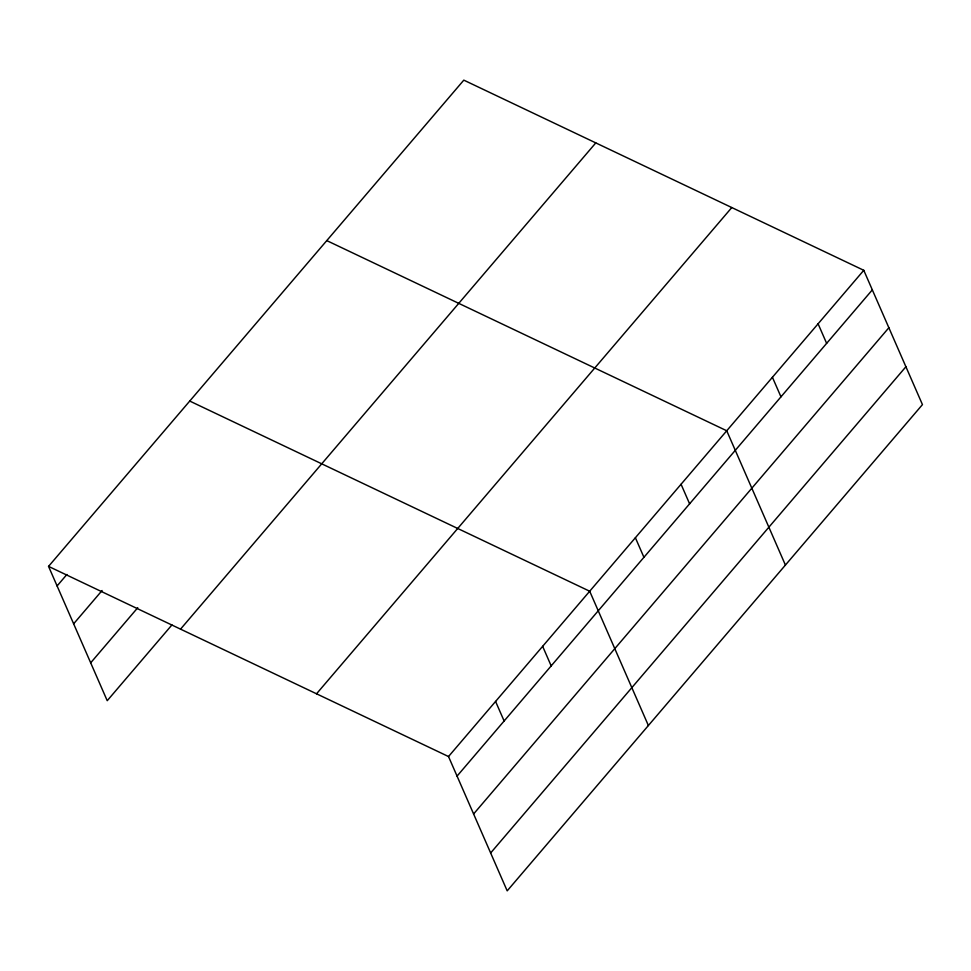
<?xml version="1.0" encoding="UTF-8"?>
<svg xmlns="http://www.w3.org/2000/svg" width="971" height="971" viewBox="0 0 971 971"><rect width="100%" height="100%" fill="white"/><g stroke="black" fill="none" stroke-linecap="round" stroke-linejoin="round"><path stroke-width="1.46" d="M48.55 566.384L463.81 80.144L863.777 270.302L922.45 404.616L507.19 890.856L448.517 756.543L48.55 566.384L107.223 700.698L171.94 624.923M57.095 585.95L66.902 574.468M73.638 623.819L102.076 590.526M90.679 662.829L137.748 607.725M180.545 629.135L595.793 142.895M316.534 693.792L731.782 207.551M448.517 756.543L863.777 270.302M457.062 776.108L872.322 289.868M473.605 813.977L888.866 327.737M490.646 852.987L905.907 366.747M326.766 240.602L726.733 430.76L785.418 565.073M189.733 401.059L589.7 591.23L648.385 725.531M818.092 323.792L826.637 343.358M772.418 377.282L780.963 396.836M681.059 484.25L689.604 503.815M635.386 537.74L643.931 557.305M542.643 646.334L551.188 665.9M495.574 701.438L504.131 721.004"/></g></svg>
